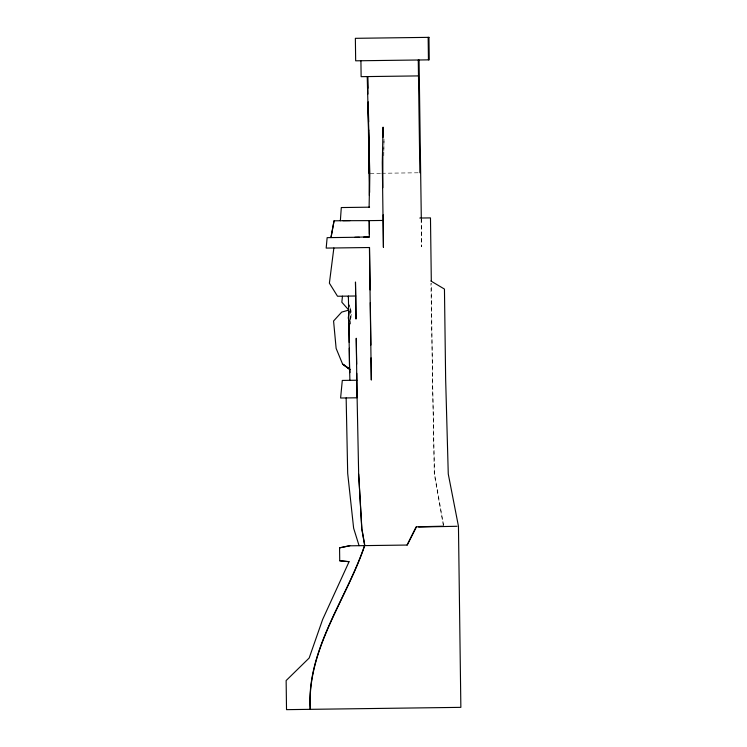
<?xml version="1.0" encoding="UTF-8"?>
<svg xmlns="http://www.w3.org/2000/svg" width="747" height="747" viewBox="0 0 747 747"><rect width="100%" height="100%" fill="white"/><g stroke="black" fill="none" stroke-linecap="round" stroke-linejoin="round"><path stroke-width="0.56" stroke-dasharray="3.73 2.8" d="M349.428 326.542C351.286 319.791 350.922 312.031 349.484 305.206M383.771 155.778L383.986 138.587L383.771 153.396M349.96 319.408L350.978 312.255L350.035 308.978M370.223 173.416L380.69 173.276M381.764 173.267L418.768 172.772M350.324 307.876L351.379 312.246L350.483 323.516M443.531 525.048L434.53 473.887L432.457 379.243L431.336 283.337M443.466 526.187L434.268 473.887L430.926 283.346M421.159 219.179L421.523 246.837L421.317 219.123"/><path stroke-width="1.12" d="M369.634 192.437L369.438 159.186M382.837 152.351L382.837 187.721M382.968 137.457L383.071 127.139L382.287 162.557L383.416 247.341L383.23 220.449M348.914 326.551L348.961 322.713L349.222 342.425M369.102 207.19L369.746 173.145L367.225 76.586M340.361 220.738L341.295 207.554L369.56 207.18M342.462 296.176L341.837 302.218L348.802 310.089L341.687 312.106L333.573 320.995L336.131 348.401L342.649 364.228L349.577 369.354L349.904 380.326M333.862 247.995L329.39 283.178L337.523 296.242L355.768 295.999L355.992 319.053L355.479 282.011L355.693 295.999M349.232 311.275L348.261 318.054L349.288 321.331M334.049 220.823L330.977 237.602L334.058 220.823L350.11 220.608M364.545 545.609C346.216 599.738 306.382 649.516 310.164 709.342M407.078 545.049L416.172 526.822L442.952 526.196M416.35 527.093L407.218 545.049L348.858 545.824L339.558 547.859L339.726 560.754L349.073 561.735L322.657 619.44L309.165 658.032L286.138 680.564L286.521 709.65L460.862 707.353L458.453 526.261L448.265 473.981L445.642 379.065L444.456 289.07L430.898 281.012M349.783 545.805L339.558 547.859M418.637 527.018L457.061 526.28M354.825 237.285L369.279 236.818L369.233 220.626L383.276 220.449L383.202 214.847M418.003 75.914L361.128 76.661L360.922 60.75M369.074 173.435L368.813 144.255M419.879 172.762L418.264 59.993M419.814 218.04L430.477 217.9L431.308 281.012M359.316 237.229L327.139 237.649L326.178 248.088L369.55 247.518L370.129 289.92M363.602 237.172L369.429 237.098M356.767 373.369L356.823 380.232L342.294 380.428L340.604 398.011L357.113 397.796L358.663 474.065L361.763 528.633L364.685 545.609C346.515 599.776 306.569 649.507 310.378 709.333M339.726 560.754L348.952 561.613M342.92 220.701L369.279 220.626M350.007 369.345L342.966 364.228L349.895 369.354L349.969 372.641M348.56 304.328L349.138 306.102M359.074 545.683L353.63 528.194L347.691 473.383L346.15 397.936M362.052 529.763L364.825 545.609M358.663 474.065L361.856 528.633M367.897 88.211L367.645 76.577L367.907 94.085M368.206 102.171L368.635 121.957M368.813 130.099L369.392 156.861M356.786 380.232L357.047 397.796L356.244 338.26L356.692 364.209M421.299 217.993L419.058 59.984M368.028 102.246L369.392 195.546M370.316 302.656L370.876 345.058M428.152 37.359L428.451 59.863M371.044 357.888L371.315 380.046L369.42 247.518M369.233 220.626L369.392 233.802M349.297 348.223L349.577 369.354L348.401 296.101L348.475 298.156M368.318 102.246L368.644 130.249M428.955 37.35L355.367 38.321L355.665 60.815L429.245 59.853L428.955 37.35"/></g></svg>
